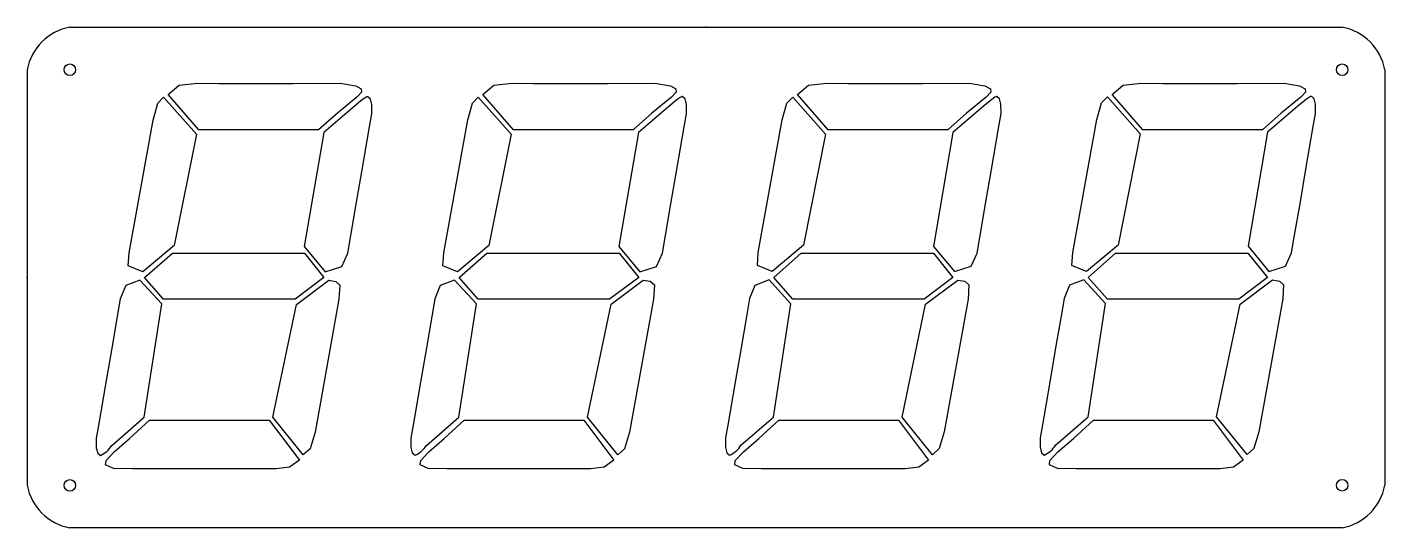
# Model space of a CAD drawing. Header units: millimetres. Extents: x -140 to 212, y -63 to 67.
import ezdxf

# ---------------------------------------------------------------- set-up
doc = ezdxf.new("R2010")
doc.units = ezdxf.units.MM
doc.header["$PDSIZE"] = -1

msp = doc.modelspace()

# ---------------------------------------------------------------- linework, layer by layer
at = {"color": 7, "linetype": 'Continuous'}
for p, q in [((-129.41, 66.73), (200.59, 66.73)), ((-140.47, 55.67), (-140.47, -52.2)), ((211.65, 55.67), (211.65, -52.2)), ((-105.07, 48.51), (-96.56, 38.91)), ((-95.92, 40.04), (-103.88, 49.26)), ((-55.67, 46.11), (-63.54, 39.35)), ((-23.48, 48.54), (-14.97, 38.94)), ((-14.33, 40.04), (-22.29, 49.26)), ((25.92, 46.14), (18.05, 39.39)), ((58.11, 48.57), (66.62, 38.97)), ((67.26, 40.04), (59.3, 49.26)), ((107.51, 46.17), (99.64, 39.42)), ((139.7, 48.6), (148.21, 39)), ((148.85, 40.04), (140.89, 49.26)), ((189.1, 46.2), (181.23, 39.45)), ((-114.02, 8.13), (-107.81, 42.62)), ((-32.43, 8.16), (-26.22, 42.65)), ((49.16, 8.2), (55.38, 42.69)), ((130.75, 8.23), (136.97, 42.72)), ((-96.56, 38.91), (-102.3, 10.05)), ((-64.88, 40.04), (-95.92, 40.04)), ((-63.54, 39.35), (-68.61, 9.74)), ((-14.97, 38.94), (-20.71, 10.08)), ((16.71, 40.04), (-14.33, 40.04)), ((18.05, 39.39), (12.99, 9.77)), ((66.62, 38.97), (60.89, 10.11)), ((98.3, 40.04), (67.26, 40.04)), ((99.64, 39.42), (94.58, 9.8)), ((148.21, 39), (142.48, 10.14)), ((179.89, 40.04), (148.85, 40.04)), ((181.23, 39.45), (176.17, 9.83)), ((-102.3, 10.05), (-110.47, 3.19)), ((-110.03, 1.73), (-102.81, 8.07)), ((-102.81, 8.07), (-68.53, 8.07)), ((-68.61, 9.74), (-63.18, 3.19)), ((-68.53, 8.07), (-63.54, 1.73)), ((-20.71, 10.08), (-28.88, 3.23)), ((-28.44, 1.73), (-21.22, 8.07)), ((-21.22, 8.07), (13.06, 8.07)), ((12.99, 9.77), (18.41, 3.23)), ((13.06, 8.07), (18.17, 1.73)), ((60.89, 10.11), (52.72, 3.26)), ((53.15, 1.73), (60.3, 8.07)), ((60.3, 8.07), (94.58, 8.07)), ((94.58, 9.8), (100, 3.26)), ((94.58, 8.07), (99.64, 1.73)), ((142.48, 10.14), (134.31, 3.29)), ((134.74, 1.73), (141.8, 8.07)), ((141.8, 8.07), (176.08, 8.07)), ((176.08, 8.07), (181.23, 1.73)), ((176.17, 9.83), (181.59, 3.29)), ((-105.56, -5.13), (-111.21, 1.03)), ((-105.09, -3.93), (-110.03, 1.73)), ((-63.54, 1.73), (-70.99, -3.93)), ((-70.63, -5.26), (-62.27, 1.01)), ((-23.97, -5.1), (-29.62, 1.06)), ((-23.5, -3.93), (-28.44, 1.73)), ((18.17, 1.73), (10.6, -3.93)), ((10.96, -5.22), (19.32, 1.05)), ((57.62, -5.07), (51.98, 1.09)), ((58.1, -3.93), (53.15, 1.73)), ((99.64, 1.73), (92.19, -3.93)), ((92.55, -5.19), (100.91, 1.08)), ((139.21, -5.04), (133.57, 1.12)), ((139.69, -3.93), (134.74, 1.73)), ((181.23, 1.73), (173.78, -3.93)), ((174.15, -5.16), (182.5, 1.11)), ((-110.08, -34.56), (-105.56, -5.13)), ((-70.99, -3.93), (-105.09, -3.93)), ((-76.75, -34.56), (-70.63, -5.26)), ((-59.6, -3.92), (-65.81, -38.41)), ((-28.49, -34.53), (-23.97, -5.1)), ((10.6, -3.93), (-23.5, -3.93)), ((4.85, -34.53), (10.96, -5.22)), ((21.99, -3.89), (15.78, -38.38)), ((53.1, -34.5), (57.62, -5.07)), ((92.19, -3.93), (58.1, -3.93)), ((86.44, -34.5), (92.55, -5.19)), ((103.58, -3.86), (97.37, -38.35)), ((134.7, -34.47), (139.21, -5.04)), ((173.78, -3.93), (139.69, -3.93)), ((168.03, -34.47), (174.15, -5.16)), ((185.18, -3.83), (178.96, -38.32)), ((-118.53, -41.9), (-110.08, -34.56)), ((-68.85, -44.33), (-76.75, -34.56)), ((-36.93, -41.87), (-28.49, -34.53)), ((12.75, -44.3), (4.85, -34.53)), ((44.66, -41.83), (53.1, -34.5)), ((94.34, -44.27), (86.44, -34.5)), ((126.25, -41.8), (134.7, -34.47)), ((175.93, -44.23), (168.03, -34.47)), ((-108.71, -35.28), (-77.67, -35.28)), ((-77.67, -35.28), (-69.87, -45.65)), ((-27.12, -35.28), (3.92, -35.28)), ((3.92, -35.28), (11.72, -45.65)), ((54.48, -35.28), (85.51, -35.28)), ((85.51, -35.28), (93.31, -45.65)), ((136.07, -35.28), (167.11, -35.28)), ((167.11, -35.28), (174.9, -45.65)), ((-75.9, -47.94), (-113.17, -47.94)), ((5.69, -47.94), (-31.58, -47.94)), ((87.28, -47.94), (50.01, -47.94)), ((168.87, -47.94), (131.61, -47.94)), ((200.59, -63.27), (-129.41, -63.27))]:
    msp.add_line(p, q, dxfattribs=at)
at = {"color": 7, "linetype": 'Continuous', "flags": 128}
for points in [[(-103.88, 49.26), (-101.02, 51.67), (-96.28, 52.18)], [(-96.28, 52.18), (-90.71, 52.13), (-81.4, 52.12), (-71.48, 52.14), (-59.26, 52.18)], [(-59.26, 52.18), (-55.25, 51.53), (-53.81, 50.69), (-53.72, 49.87), (-54.95, 48.51)], [(-22.29, 49.26), (-19.43, 51.67), (-14.69, 52.18)], [(-14.69, 52.18), (-9.12, 52.13), (0.19, 52.12), (10.11, 52.14), (22.33, 52.18)], [(22.33, 52.18), (26.34, 51.53), (27.78, 50.69), (27.87, 49.87), (26.64, 48.51)], [(59.3, 49.26), (62.16, 51.67), (66.9, 52.18)], [(66.9, 52.18), (72.48, 52.13), (81.78, 52.12), (91.7, 52.14), (103.93, 52.18)], [(103.93, 52.18), (107.93, 51.53), (109.37, 50.69), (109.46, 49.87), (108.24, 48.51)], [(140.89, 49.26), (143.75, 51.67), (148.49, 52.18)], [(148.49, 52.18), (154.07, 52.13), (163.37, 52.12), (173.29, 52.14), (185.52, 52.18)], [(185.52, 52.18), (189.52, 51.53), (190.96, 50.69), (191.05, 49.87), (189.83, 48.51)], [(-107.81, 42.62), (-106.6, 46.96), (-105.07, 48.51)], [(-54.95, 48.51), (-60.02, 44.37), (-64.88, 40.04)], [(-52.14, 48.67), (-52.25, 48.66), (-52.38, 48.62), (-52.67, 48.46), (-53.46, 47.91), (-55.67, 46.11)], [(-51.09, 46.66), (-51.44, 48.05), (-52.14, 48.67)], [(-51.67, 40.85), (-51.07, 44.2), (-51.09, 46.66)], [(-26.22, 42.65), (-25.01, 47), (-23.48, 48.54)], [(26.64, 48.51), (21.57, 44.37), (16.71, 40.04)], [(29.45, 48.71), (29.34, 48.7), (29.22, 48.65), (28.92, 48.49), (28.13, 47.94), (25.92, 46.14)], [(30.5, 46.69), (30.15, 48.08), (29.45, 48.71)], [(29.92, 40.88), (30.52, 44.23), (30.5, 46.69)], [(55.38, 42.69), (56.58, 47.03), (58.11, 48.57)], [(108.24, 48.51), (103.16, 44.37), (98.3, 40.04)], [(111.04, 48.74), (110.93, 48.73), (110.81, 48.68), (110.51, 48.52), (109.72, 47.98), (107.51, 46.17)], [(112.09, 46.72), (111.74, 48.11), (111.04, 48.74)], [(111.51, 40.92), (112.11, 44.27), (112.09, 46.72)], [(136.97, 42.72), (138.17, 47.06), (139.7, 48.6)], [(189.83, 48.51), (184.75, 44.37), (179.89, 40.04)], [(192.63, 48.77), (192.52, 48.76), (192.4, 48.72), (192.1, 48.55), (191.31, 48.01), (189.1, 46.2)], [(193.69, 46.75), (193.33, 48.14), (192.63, 48.77)], [(193.1, 40.95), (193.7, 44.3), (193.69, 46.75)], [(-57.3, 8.01), (-56.52, 12.62), (-55.12, 20.8), (-53.58, 29.72), (-51.67, 40.85)], [(24.29, 8.04), (25.08, 12.65), (26.48, 20.83), (28.01, 29.76), (29.92, 40.88)], [(105.88, 8.07), (106.67, 12.68), (108.07, 20.86), (109.6, 29.79), (111.51, 40.92)], [(187.48, 8.1), (188.26, 12.71), (189.66, 20.89), (191.19, 29.82), (193.1, 40.95)], [(-110.47, 3.19), (-114.27, 4.74), (-114.02, 8.13)], [(-63.18, 3.19), (-58.85, 4.59), (-57.3, 8.01)], [(-28.88, 3.23), (-32.68, 4.77), (-32.43, 8.16)], [(18.41, 3.23), (22.74, 4.62), (24.29, 8.04)], [(52.72, 3.26), (48.92, 4.81), (49.16, 8.2)], [(100, 3.26), (104.33, 4.65), (105.88, 8.07)], [(134.31, 3.29), (130.51, 4.84), (130.75, 8.23)], [(181.59, 3.29), (185.92, 4.68), (187.48, 8.1)], [(-111.21, 1.03), (-114.91, -0.38), (-116.32, -3.8)], [(-62.27, 1.01), (-60.44, 0.71), (-59.39, -0.22), (-59.6, -3.92)], [(-29.62, 1.06), (-33.32, -0.34), (-34.73, -3.77)], [(19.32, 1.05), (21.15, 0.74), (22.2, -0.19), (21.99, -3.89)], [(51.98, 1.09), (48.27, -0.31), (46.86, -3.74)], [(100.91, 1.08), (102.74, 0.77), (103.79, -0.16), (103.58, -3.86)], [(133.57, 1.12), (129.86, -0.28), (128.45, -3.7)], [(182.5, 1.11), (184.33, 0.8), (185.39, -0.13), (185.18, -3.83)], [(-116.32, -3.8), (-117.1, -8.41), (-118.5, -16.59), (-120.03, -25.52), (-121.95, -36.65)], [(-34.73, -3.77), (-35.51, -8.38), (-36.91, -16.56), (-38.44, -25.48), (-40.35, -36.61)], [(46.86, -3.74), (46.08, -8.35), (44.68, -16.52), (43.15, -25.45), (41.24, -36.58)], [(128.45, -3.7), (127.67, -8.31), (126.27, -16.49), (124.74, -25.42), (122.83, -36.55)], [(-121.95, -36.65), (-122.55, -39.99), (-122.53, -42.45)], [(-117.9, -43.54), (-113.9, -40.05), (-108.71, -35.28)], [(-65.81, -38.41), (-67.11, -42.77), (-68.85, -44.33)], [(-40.35, -36.61), (-40.95, -39.96), (-40.94, -42.42)], [(-36.31, -43.54), (-32.31, -40.05), (-27.12, -35.28)], [(15.78, -38.38), (14.48, -42.73), (12.75, -44.3)], [(41.24, -36.58), (40.64, -39.93), (40.65, -42.38)], [(45.28, -43.54), (49.28, -40.05), (54.48, -35.28)], [(97.37, -38.35), (96.07, -42.7), (94.34, -44.27)], [(122.83, -36.55), (122.23, -39.9), (122.24, -42.35)], [(126.87, -43.54), (130.88, -40.05), (136.07, -35.28)], [(178.96, -38.32), (177.66, -42.67), (175.93, -44.23)], [(-122.53, -42.45), (-122.18, -43.84), (-121.48, -44.47)], [(-113.17, -47.94), (-118.04, -47.89), (-120.14, -46.91), (-120, -45.74), (-117.9, -43.54)], [(-69.87, -45.65), (-72.42, -47.5), (-75.9, -47.94)], [(-40.94, -42.42), (-40.58, -43.81), (-39.88, -44.43)], [(-31.58, -47.94), (-36.45, -47.89), (-38.55, -46.91), (-38.41, -45.74), (-36.31, -43.54)], [(11.72, -45.65), (9.18, -47.5), (5.69, -47.94)], [(40.65, -42.38), (41.01, -43.78), (41.71, -44.4)], [(50.01, -47.94), (45.15, -47.89), (43.05, -46.91), (43.18, -45.74), (45.28, -43.54)], [(93.31, -45.65), (90.77, -47.5), (87.28, -47.94)], [(122.24, -42.35), (122.6, -43.75), (123.3, -44.37)], [(131.61, -47.94), (126.74, -47.89), (124.64, -46.91), (124.78, -45.74), (126.87, -43.54)], [(174.9, -45.65), (172.36, -47.5), (168.87, -47.94)]]:
    msp.add_lwpolyline(points, dxfattribs=at)
at = {"color": 7, "linetype": 'Continuous'}
for centre in [(-129.41, 55.67), (200.59, 55.67), (-129.41, -52.23), (200.59, -52.2)]:
    msp.add_circle(centre, 1.5, dxfattribs=at)
for centre, radius, start, end in [((-126.73, 52.99), 14, 101.0387, 168.9613), ((197.91, 52.99), 14, 11.0387, 78.9613), ((-124.2, -38.36), 6.68, 294.0224, 328.0411), ((-42.6, -38.33), 6.68, 294.0201, 328.0424), ((38.99, -38.3), 6.68, 294.0192, 328.0429), ((120.58, -38.27), 6.68, 294.0197, 328.0426), ((-126.73, -49.52), 14, 191.0387, 258.9613), ((197.91, -49.52), 14, 281.0387, 348.9613)]:
    msp.add_arc(centre, radius, start, end, dxfattribs=at)
for p in [(35.59, 66.73), (-140.47, 1.73)]:
    msp.add_point(p, dxfattribs=at)

doc.saveas('drawing.dxf')
